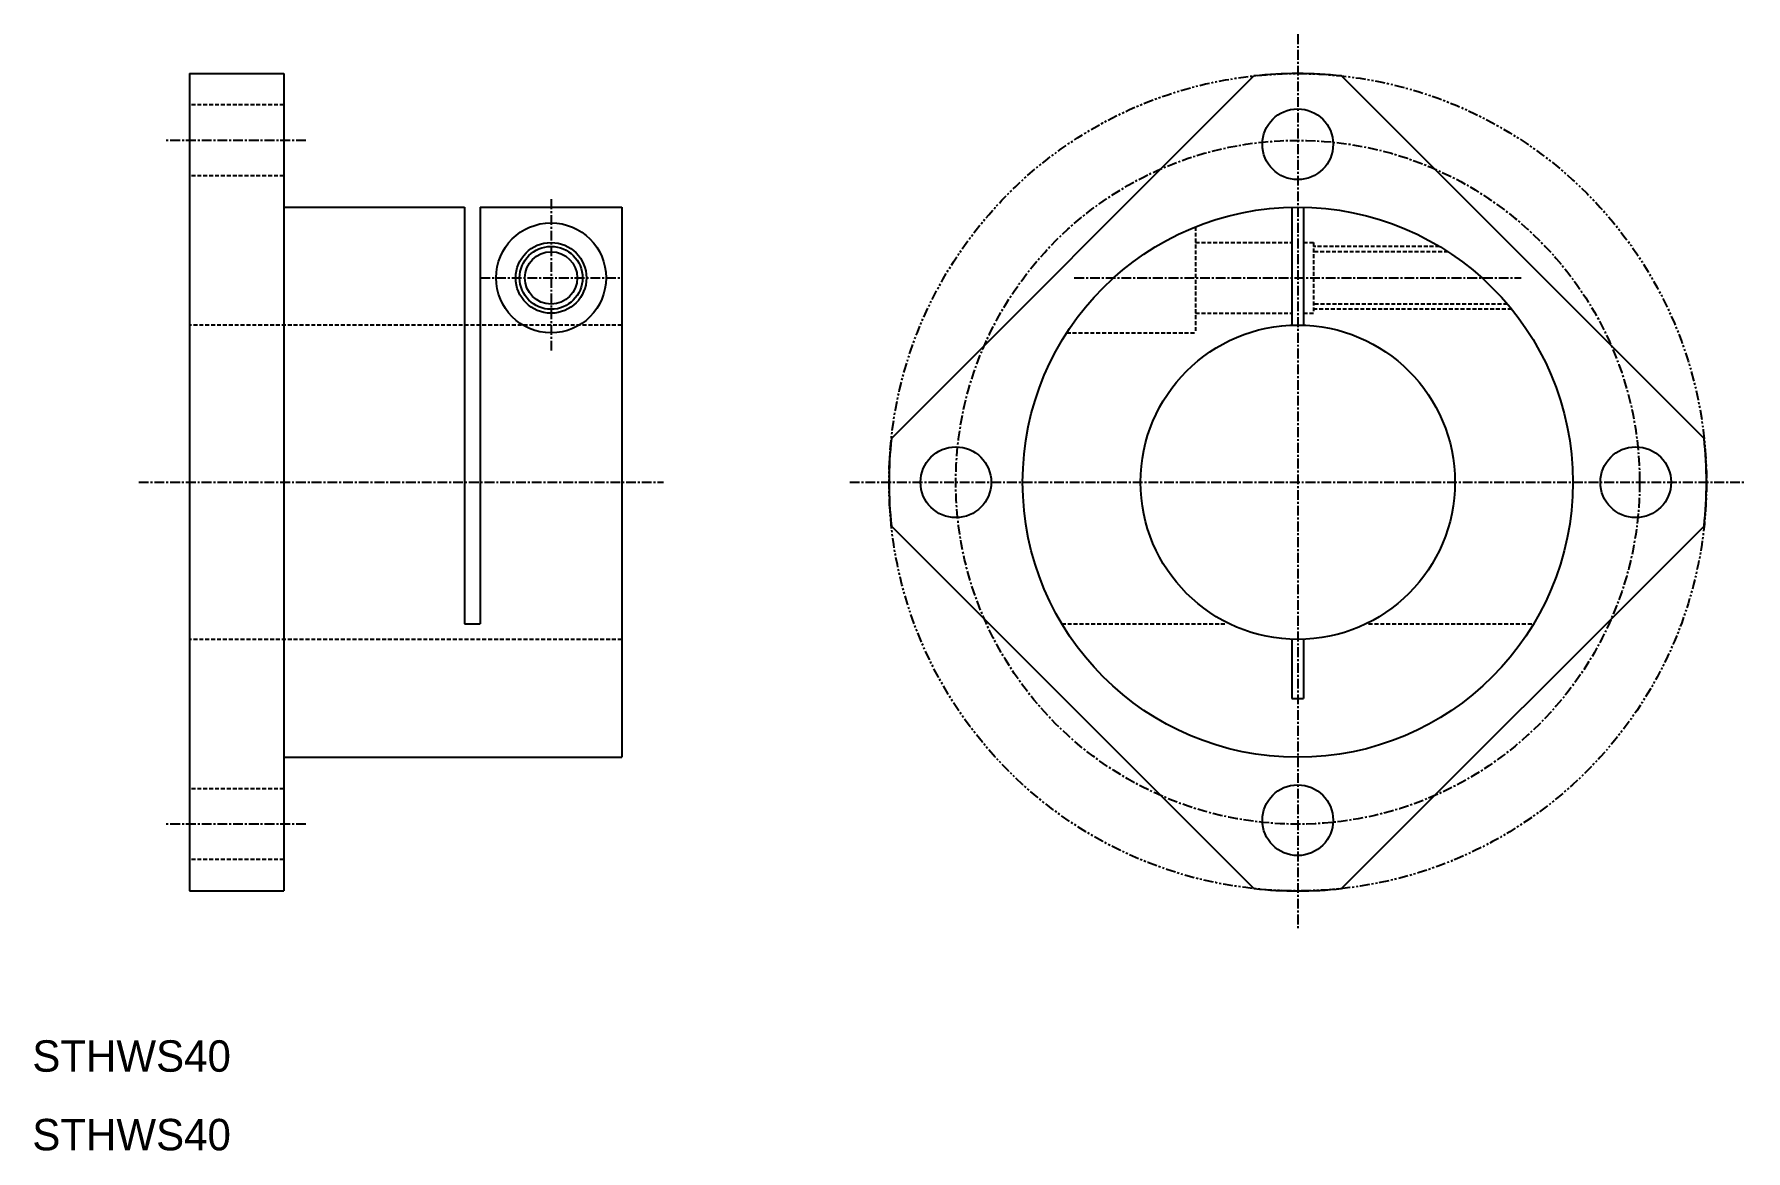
# Model space of a CAD drawing. Extents: x 10 to 228, y 10 to 152.
import ezdxf

# ---------------------------------------------------------------- set-up
doc = ezdxf.new("R2010")
doc.units = 0
for name, pattern in [('CENTER', [2, 1.25, -0.25, 0.25, -0.25]), ('DASHED', [0.75, 0.5, -0.25]), ('PHANTOM', [2.5, 1.25, -0.25, 0.25, -0.25, 0.25, -0.25])]:
    doc.linetypes.add(name, pattern=pattern)
doc.layers.get('0').update_dxf_attribs({"linetype": 'CONTINUOUS'})
doc.layers.add('CENTER', color=1, linetype='CENTER')

msp = doc.modelspace()

# ---------------------------------------------------------------- linework, layer by layer
at = {"color": 7, "linetype": 'CONTINUOUS'}
for p, q in [((30, 147), (30, 43)), ((30, 147), (42, 147)), ((42, 147), (42, 43)), ((119.3, 100.58), (165.42, 146.7)), ((222.7, 100.58), (176.58, 146.7)), ((42, 130), (65, 130)), ((65, 130), (65, 77)), ((67, 130), (67, 77)), ((67, 130), (85, 130)), ((85, 130), (85, 60)), ((170.25, 129.99), (170.25, 114.99)), ((171.75, 129.99), (171.75, 114.99)), ((165.42, 43.3), (119.3, 89.42)), ((176.58, 43.3), (222.7, 89.42)), ((65, 77), (67, 77)), ((170.25, 75.01), (170.25, 67.5)), ((171.75, 75.01), (171.75, 67.5)), ((170.25, 67.5), (171.75, 67.5)), ((42, 60), (85, 60)), ((30, 43), (42, 43))]:
    msp.add_line(p, q, dxfattribs=at)
at = {"color": 3, "linetype": 'DASHED'}
for p, q in [((42, 143), (30, 143)), ((42, 134), (30, 134)), ((158, 127.5), (158, 114)), ((158, 125.5), (170.25, 125.5)), ((171.75, 125.5), (173, 125.5)), ((173, 125.5), (173, 116.5)), ((189.03, 125), (173, 125)), ((190.11, 124.32), (173, 124.32)), ((197.66, 117.67), (173, 117.67)), ((158, 116.5), (170.25, 116.5)), ((171.75, 116.5), (173, 116.5)), ((198.22, 117), (173, 117)), ((85, 115), (30, 115)), ((141.61, 114), (158, 114)), ((140.98, 77), (161.99, 77)), ((180.01, 77), (201.02, 77)), ((85, 75), (30, 75)), ((42, 56), (30, 56)), ((42, 47), (30, 47))]:
    msp.add_line(p, q, dxfattribs=at)
at = {"color": 3, "linetype": 'PHANTOM'}
msp.add_circle((171, 95), 52, dxfattribs=at)
at = {"color": 7, "linetype": 'CONTINUOUS'}
for centre, radius in [((171, 138), 4.5), ((171, 95), 35), ((76, 121), 7), ((76, 121), 4.5), ((76, 121), 3.33), ((171, 95), 20), ((127.5, 95), 4.5), ((214, 95), 4.5), ((171, 52), 4.5)]:
    msp.add_circle(centre, radius, dxfattribs=at)
at = {"color": 3, "linetype": 'CONTINUOUS'}
msp.add_circle((76, 121), 4, dxfattribs=at)
at = {"color": 7, "linetype": 'CONTINUOUS'}
for start, end in [(83.8449, 96.1551), (173.8449, 186.1551), (353.8449, 6.1551), (263.8449, 276.1551)]:
    msp.add_arc((171, 95), 52, start, end, dxfattribs=at)
at = {"layer": 'CENTER', "color": 1, "linetype": 'CENTER'}
for p, q in [((171, 152), (171, 38)), ((44.8, 138.5), (26.85, 138.5)), ((76, 131), (76, 111.5)), ((67, 121), (85, 121)), ((142.57, 121), (199.43, 121)), ((23.54, 95), (90.29, 95)), ((114, 95), (228, 95)), ((44.8, 51.5), (26.85, 51.5))]:
    msp.add_line(p, q, dxfattribs=at)
msp.add_circle((171, 95), 43.5, dxfattribs=at)

# ---------------------------------------------------------------- texts
at = {"color": 7, "linetype": 'CONTINUOUS'}
for p in [(10, 20), (10, 10)]:
    msp.add_text('STHWS40', height=4, dxfattribs=at).set_placement(p)

doc.saveas('drawing.dxf')
